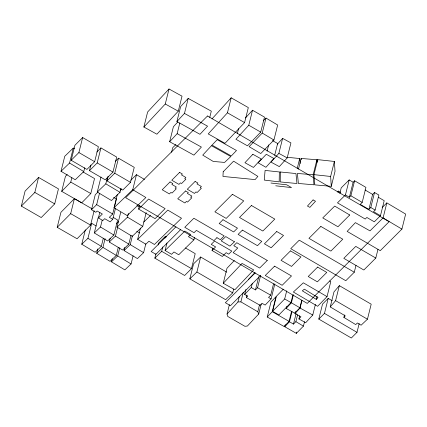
<?xml version="1.0" encoding="UTF-8"?>
<svg xmlns="http://www.w3.org/2000/svg" width="427" height="427" viewBox="0 0 427 427"><rect width="100%" height="100%" fill="white"/><g stroke="black" fill="none" stroke-linecap="round" stroke-linejoin="round"><path stroke-width="0.64" d="M21.35 206.102L25.092 191.093L38.563 177.429L58.451 188.878L54.709 203.882L41.227 217.551L21.35 206.102L34.822 192.438L38.563 177.429M84.717 167.79L83.783 171.537L75.237 179.756L61.018 171.275L64.76 156.271L73.3 148.041L74.437 148.724M83.089 172.001L94.532 178.55L90.791 193.559L81.733 202.82L61.701 191.349L65.443 176.34L67.258 174.494M61.018 171.275L69.558 163.05L73.3 148.041M71.181 160.269L74.922 145.26L82.635 137.537L98.397 146.696L94.655 161.705L86.937 169.423L71.181 160.269L78.894 152.546L82.635 137.537M94.143 210.724L90.556 225.109L77.079 238.768L57.197 227.319L60.938 212.31L74.415 198.651L92.024 208.792M61.701 191.349L70.765 182.094L71.859 177.717M57.197 227.319L70.674 213.655L74.415 198.651M96.854 152.007L100.932 147.918L116.694 157.083L112.952 172.086L105.239 179.81L89.483 170.645L90.887 165.019M89.483 170.645L97.191 162.927L100.932 147.918M103.339 238.202L101.311 246.331L95.12 252.261L81.754 244.239L85.341 229.859M115.557 208.056L112.749 219.313L110.166 221.875L104.711 218.683L102.832 220.524L98.413 217.935L102.341 214.044L97.148 211.002L95.845 212.294L91.495 209.753L95.237 194.744L98.061 191.953M120.964 188.558L120.024 192.31L111.484 200.53L97.265 192.049L101.007 177.04M81.754 244.239L87.946 238.319L91.693 223.31L96.144 225.984M91.495 209.753L96.667 204.629L99.47 193.378M97.265 192.049L105.811 183.829L107.524 176.949M115.311 161.369L118.487 158.187L134.243 167.347L130.502 182.356L122.789 190.079L107.033 180.915L108.122 176.538M113.15 217.348L117.606 220.022L113.865 235.031L107.668 240.956L94.298 232.939L98.045 217.935L98.995 217.023M98.413 217.935L99.811 212.31M94.298 232.939L100.494 227.015L102.208 220.135M107.033 180.915L114.746 173.197L118.487 158.187M118.311 247.276L116.288 255.405L110.086 261.329L96.721 253.312L97.81 248.936M96.721 253.312L102.918 247.388L105.101 238.634M144.491 179.441L136.485 174.675L132.744 189.684L145.89 197.514L127.171 215.576L114.036 207.752L117.313 194.616M112.749 219.313L109.344 217.322L112.685 214.007L116.427 199.003L113.566 197.327M131.009 235.352L128.826 244.105L122.634 250.025L109.259 242.013L110.193 238.261M146.183 212.603L142.751 226.358L132.242 236.339L116.993 227.164L120.734 212.155M109.259 242.013L115.45 236.088L117.633 227.335M143.878 127.011L147.619 112.002L169.017 88.992L182.025 96.176L178.283 111.185L156.89 134.206L143.878 127.011L165.276 104.001L169.017 88.992M133.096 255.826L131.068 263.961L124.865 269.88L111.495 261.868L112.274 258.741M111.495 261.868L117.697 255.944L119.725 247.815M116.993 227.164L127.497 217.178L128.431 213.425M145.794 243.897L143.611 252.651L137.414 258.581L124.043 250.564L124.823 247.436M138.615 209.102L148.607 199.046L165.11 208.595L155.113 218.651L138.615 209.102L139.549 205.35M124.043 250.564L130.23 244.639L132.413 235.885M137.665 239.344L167.806 210.089L181.507 218.229L154.435 244.484L148.932 241.218L145.853 244.201L137.665 239.344L140.472 228.087M179.799 123.04L177.146 133.672L201.395 147.075L193.901 155.134L169.658 141.732L173.399 126.723L177.803 121.983M188.211 98.407L184.469 113.417L207.559 126.178L199.991 134.313L176.911 121.546L180.653 106.542L188.211 98.407L211.301 111.169L209.742 117.42M171.558 152.268L172.689 147.742L175.913 144.523M185.473 247.975L195.214 253.643L191.472 268.652L184.624 275.49L154.846 258.148L155.935 253.771M158.118 245.018L158.588 243.144L165.425 236.307L166.567 236.974M154.846 258.148L161.684 251.311L162.772 246.934M164.955 238.181L165.425 236.307M194.504 237.375L193.879 239.878L178.737 254.754L173.976 251.946L171.569 254.311L165.078 250.494L166.952 242.99M227.442 112.813L231.183 97.81L248.322 107.588L244.58 122.597L224.981 143.307L208.232 133.918L227.442 112.813L244.58 122.597M233.654 289.095L232.715 292.847L225.632 299.695L189.834 278.842L193.575 263.838L200.647 256.995L226.796 272.212M189.834 278.842L196.906 271.999L200.647 256.995M237.332 133.63L238.581 128.628M212.048 250.505L215.619 246.913L211.226 244.372L214.503 241.068L231.792 251.071L228.728 254.161L226.139 252.667L222.366 256.472L212.048 250.505L212.673 248.002M248.781 125.25L252.522 110.241L264.478 117.11L260.737 132.119L247.489 145.831L235.928 139.255L248.781 125.25L260.737 132.119M223.252 283.266L242.061 263.411L253.686 269.923L234.877 289.778L223.252 283.266L226.993 268.257L234.332 260.507M262.242 133.064L265.984 118.06L277.667 125.01L273.926 140.019L260.764 153.539L249.117 146.658L262.242 133.064L273.926 140.019M267.105 151.158L268.663 144.902M261.223 304.024L258.73 314.026L247.398 326.025L244.917 326.297L227.671 316.375L227.047 314.042L229.384 304.664M227.047 314.042L237.951 301.953L239.355 296.322M274.673 155.364L277.635 143.483L272.394 140.568M258.73 314.026L257.785 311.753L240.892 301.868L243.23 292.49M278.868 153.384L282.61 138.375L290.931 142.89L287.19 157.899L279.311 166.621L270.985 162.111L278.868 153.384L287.19 157.899M274.833 283.88L271.092 298.884L265.156 305.07L262.077 303.33L260.139 305.348L246.347 297.555L247.687 296.157L244.644 294.438L245.888 289.437M246.347 297.555L246.971 295.052M244.644 294.438L251.252 287.547L252.346 283.17M254.684 273.792L254.994 272.543L248.386 279.429M251.252 287.547L255.453 289.922L258.73 276.792M255.453 289.922L257.556 287.739L260.518 275.858M257.785 311.753L259.499 304.878M297.203 168.542L299.695 158.534L287.339 157.307M298.484 169.081L301.136 158.454L316.903 159.746L317.106 162.255M271.092 298.884L268.535 297.448L270.713 295.18L273.515 283.923M267.227 317.015L270.969 302.006L275.991 296.701L272.25 311.71L267.227 317.015L284.035 326.468L289.074 321.371L291.566 311.368M292.853 295.062L290.984 302.567L278.9 314.939L272.602 311.342L276.344 296.333L283.314 289.196M313.162 174.75L297.395 173.458L298.372 183.466L313.968 184.806L313.162 174.75L316.903 159.746M313.946 174.638L317.693 159.629L334.378 161.459L335.024 171.344L331.283 186.353L314.816 184.864L313.946 174.638L330.631 176.468L331.283 186.353M272.602 311.342L284.686 298.969L286.714 290.84M301.772 300.277L299.903 307.782L294.609 313.087L286.154 308.449L286.624 306.57M304.526 321.744L303.432 326.121L296.349 333.364L284.788 326.735L285.257 324.862M286.154 308.449L291.401 302.802L293.429 294.673M284.788 326.735L289.474 321.766L291.967 311.763M315.404 304.414L312.751 315.041L305.7 322.695L298.927 318.969L300.934 316.791L295.02 313.546L295.489 311.667M289.474 321.766L293.477 324.109L296.124 313.482M330.631 176.468L334.378 161.459M293.477 324.109L295.884 321.659L297.598 314.779M295.02 313.546L300.069 308.075L301.942 300.571M298.927 318.969L299.706 315.841M296.349 333.364L296.664 332.11M338.131 192.326L338.446 191.077L340.671 192.396M339.817 193.474L341.221 187.843L349.19 179.927L353.134 182.233L349.393 197.242L345.448 194.936L349.19 179.927M316.311 299.391L318.035 297.619L304.366 289.164L302.316 290.824L316.311 299.391L317.09 296.263M359.176 323.581L356.993 332.334L351.325 338.008L318.793 319.081L322.534 304.072L328.208 298.393L332.206 300.72M349.393 197.242L350.866 195.779L354.607 180.776L365.939 187.389L362.197 202.398L360.228 204.352L368.88 209.406L370.785 207.511L374.527 192.508L378.877 195.043L375.136 210.052L373.529 211.648L380.462 215.699L374.298 221.816L366.83 217.455L365.224 219.056L337.479 202.852L345.448 194.936M327.039 296.616L303.325 282.807L293.365 292.025L317.645 306.292L327.039 296.616L330.786 281.606L329.655 280.95M318.793 319.081L324.467 313.402L328.208 298.393M343.884 317.416L345.278 315.857L330.236 306.928L333.978 291.919L339.342 285.652L371.191 304.189L367.45 319.199L361.109 325.209L357.42 322.951L355.734 324.605L343.884 317.416L344.509 314.912M330.236 306.928L335.601 300.656L339.342 285.652M368.88 209.406L372.622 194.402L374.527 192.508M354.287 272.218L299.252 240.182L290.755 248.679L345.79 280.715L354.287 272.218L356.006 265.338M380.462 215.699L384.204 200.69L378.338 197.263M383.094 217.909L386.835 202.905L405.65 214.082L401.908 229.091L380.26 250.681L347.151 231.407L355.387 222.632L369.995 230.868L383.094 217.909L401.908 229.091M375.792 258.063L355.76 246.395L343.794 258.346L363.831 270.008L375.792 258.063L377.975 249.309M277.358 144.193L282.61 138.375M211.973 118.909L231.183 97.81M245.434 117.969L252.522 110.241M176.911 121.546L184.469 113.417M169.658 141.732L177.146 133.672M263.267 120.873L265.984 118.06M260.561 275.479L230.447 305.684L225.355 302.722L255.09 273.04M175.945 226.785L151.147 251.54L155.908 254.311L180.712 229.555M337.527 191.985L338.446 191.077M353.134 182.233L354.607 180.776M382.16 207.533L386.835 202.905M165.078 250.494L184.854 231.071L190.65 234.487L188.43 236.67L193.879 239.878M143.798 222.013L150.496 215.512M120.179 190.426L121.615 189.033M130.731 180.237L136.485 174.675M114.036 207.752L132.744 189.684M90.262 224.677L91.693 223.31M116.336 223.812L118.717 221.533M237.951 301.953L240.892 301.868M270.969 183.034L286.736 184.811L291.497 187.586L275.73 185.804M300.069 308.075L312.751 315.041M165.276 104.001L178.283 111.185M257.556 287.739L270.713 295.18M284.686 298.969L290.984 302.567M70.765 182.094L90.791 193.559M272.25 311.71L289.074 321.371M34.822 192.438L54.709 203.882M70.674 213.655L90.556 225.109M335.601 300.656L367.45 319.199M97.191 162.927L112.952 172.086M114.746 173.197L130.502 182.356M78.894 152.546L94.655 161.705M324.467 313.402L356.993 332.334M161.684 251.311L191.472 268.652M196.906 271.999L232.715 292.847M365.053 189.978L372.622 194.402M350.866 195.779L362.197 202.398M370.785 207.511L375.136 210.052M291.401 302.802L299.903 307.782M96.667 204.629L112.685 214.007M295.884 321.659L303.432 326.121M105.811 183.829L120.024 192.31M69.558 163.05L83.783 171.537M136.763 231.301L139.549 232.971M130.23 244.639L143.611 252.651M100.494 227.015L113.865 235.031M115.45 236.088L128.826 244.105M117.697 255.944L131.068 263.961M87.946 238.319L101.311 246.331M102.918 247.388L116.288 255.405M136.891 205.574L139.149 206.93M127.497 217.178L142.751 226.358M299.695 158.534L300.208 163.514M301.136 158.454L301.259 159.703M317.693 159.629L317.8 160.91M280.347 171.99L280.245 181.939L296.978 183.503L295.954 173.543L280.347 171.99M279.343 171.969L279.178 181.875L264.265 180.087L265.087 170.421L279.343 171.969M223.193 171.766L222.953 176.436L255.106 179.591L257.881 176.399L233.601 161.16L223.193 171.766M273.894 158.486L265.92 167.293L258.127 162.794L266.325 154.28L273.894 158.486M313.087 199.921L307.451 206.049L309.869 207.373L315.505 201.245L313.087 199.921M211.472 145.708L202.729 155.113L213.206 161.427L224.581 162.425L230.81 156.549L211.472 145.708M252.859 154.275L244.938 162.708L253.435 167.437L261.351 159.004L252.859 154.275M217.215 139.656L212.011 145.111L231.285 155.967L236.489 150.512L217.215 139.656M207.517 115.989L125.65 197.701L307.248 303.405L389.114 221.693L207.517 115.989M170.047 181.945L162.212 189.764L169.38 193.938L170.917 192.401L172.033 193.052L176.266 188.83L175.15 188.179L176.314 187.015L171.9 184.448L172.802 183.551L170.047 181.945M179.612 172.396L171.777 180.221L178.945 184.389L180.488 182.857L181.603 183.503L185.836 179.281L184.72 178.63L185.884 177.472L181.47 174.899L182.366 174.002L179.612 172.396M185.553 190.97L177.717 198.795L184.886 202.969L186.428 201.432L187.544 202.078L191.776 197.856L190.661 197.205L191.824 196.046L187.41 193.474L188.307 192.577L185.553 190.97M195.123 181.427L187.288 189.246L194.456 193.42L195.993 191.883L197.109 192.529L201.341 188.307L200.226 187.656L201.389 186.498L196.975 183.925L197.877 183.028L195.123 181.427M232.416 194.317L214.882 211.813L226.193 218.4L243.726 200.898L232.416 194.317M222.99 219.713L219.174 223.524L233.649 231.946L237.465 228.141L222.99 219.713M216.927 237.684L213.98 240.636L196.383 230.393L194.061 232.704L184.774 227.303L193.853 218.25L224.18 235.901L220.38 239.702L216.927 237.684M251.471 205.515L239.504 217.455L262.829 231.039L274.796 219.094L251.471 205.515M242.424 230.105L238.111 234.407L257.476 245.68L261.788 241.378L242.424 230.105M276.749 231.514L264.404 243.833L271.161 247.772L283.512 235.448L276.749 231.514M267.259 260.449L259.637 268.06L233.126 252.624L237.748 248.012L233.772 245.696L236.771 242.701L267.259 260.449M274.593 266.144L265.258 275.479L282.156 285.3L291.486 275.975L274.593 266.144M290.499 250.884L281.046 260.321L291.529 266.421L300.971 256.979L290.499 250.884M320.858 226.433L308.94 238.335L330.866 251.097L342.78 239.2L320.858 226.433M349.724 214.989L337.954 226.758L322.753 217.909L334.704 206.081L349.724 214.989M317.624 267.088L308.214 276.504L317.389 281.841L326.794 272.426L317.624 267.088M234.444 241.794L229.907 246.117L221.218 240.892L225.76 236.574L234.444 241.794"/></g></svg>
